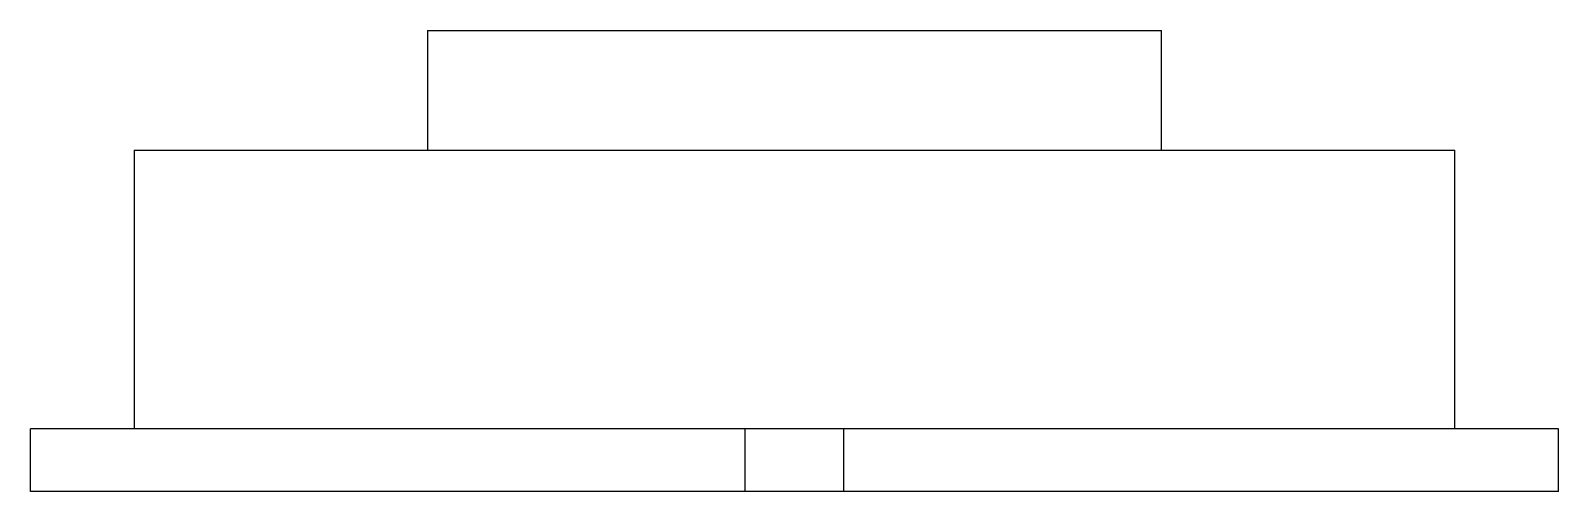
# Paper-space layout '_Top' of a CAD drawing. Header units: inches. Extents: x -0.96 to 0.96, y -0.08 to 0.5.
import ezdxf

# ---------------------------------------------------------------- set-up
doc = ezdxf.new("R2010")
doc.units = ezdxf.units.IN
doc.header["$MEASUREMENT"] = 0

psp = doc.layouts.new('_Top')

# ---------------------------------------------------------------- linework, layer by layer
at = {"color": 7, "linetype": 'Continuous', "lineweight": 25}
for p, q in [((-0.4606, 0.5), (-0.4606, 0.35)), ((-0.4606, 0.5), (0.4606, 0.5)), ((0.4606, 0.35), (0.4606, 0.5)), ((-0.8287, 0.35), (-0.8287, 0)), ((-0.8287, 0.35), (0.8287, 0.35)), ((0.8287, 0), (0.8287, 0.35)), ((-0.9587, -0.0787), (-0.9587, 0)), ((0.9587, 0), (-0.9587, 0)), ((-0.062, -0.0787), (-0.062, 0)), ((0.062, -0.0787), (0.062, 0)), ((0.9587, -0.0787), (0.9587, 0)), ((0.9587, -0.0787), (-0.9587, -0.0787))]:
    psp.add_line(p, q, dxfattribs=at)

doc.saveas('drawing.dxf')
